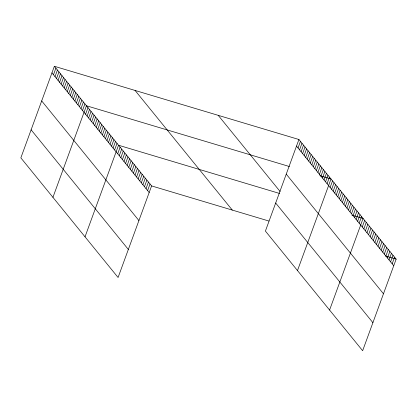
<?xml version="1.0" encoding="UTF-8"?>
<svg xmlns="http://www.w3.org/2000/svg" width="417" height="417" viewBox="0 0 417 417"><rect width="100%" height="100%" fill="white"/><g stroke="black" fill="none" stroke-linecap="round" stroke-linejoin="round"><path stroke-width="0.63" d="M54.361 66.282L20.85 157.861L118.079 277.498L151.59 185.919L54.361 66.282L298.921 139.502L396.15 259.139L362.639 350.718L265.41 231.081L298.921 139.502M53.48 74.747L55.894 68.164M55.008 76.629L57.421 70.04M56.535 78.511L58.948 71.922M58.062 80.387L60.475 73.804M59.595 82.269L62.003 75.68M61.122 84.151L63.53 77.562M62.649 86.027L65.057 79.444M64.176 87.909L66.584 81.32M65.704 89.791L68.117 83.202M67.231 91.667L69.644 85.084M68.758 93.549L71.171 86.96M70.285 95.43L72.699 88.842M71.818 97.307L74.226 90.724M73.345 99.189L75.753 92.6M74.872 101.07L77.281 94.482M76.4 102.947L78.808 96.363M77.927 104.829L80.335 98.24M79.454 106.71L81.868 100.122M80.981 108.592L83.395 102.003M82.509 110.469L84.922 103.88M52.933 197.345L86.449 105.762L289.414 166.529M85.568 114.232L87.977 107.643M87.096 116.108L89.504 109.52M88.623 117.99L91.031 111.402M90.15 119.872L92.558 113.283M91.677 121.748L94.091 115.16M93.205 123.63L95.618 117.041M94.732 125.512L97.145 118.923M96.259 127.388L98.673 120.8M97.792 129.27L100.2 122.681M99.319 131.152L101.727 124.563M100.846 133.028L103.254 126.445M102.374 134.91L104.782 128.321M103.901 136.792L106.309 130.203M105.428 138.668L107.841 132.085M106.955 140.55L109.369 133.961M108.483 142.432L110.896 135.843M110.01 144.308L112.423 137.725M111.542 146.19L113.95 139.601M113.07 148.071L115.478 141.483M114.597 149.948L117.005 143.365M85.021 236.825L118.532 145.241L279.479 193.431M117.698 153.769L120.106 147.18M119.272 155.703L121.681 149.114M120.847 157.642L123.255 151.053M122.421 159.575L124.829 152.992M123.995 161.515L126.403 154.926M125.569 163.454L127.977 156.865M127.143 165.387L129.551 158.799M128.717 167.326L131.126 160.738M130.292 169.26L132.7 162.677M131.866 171.199L134.274 164.611M133.44 173.138L135.848 166.55M135.014 175.072L137.422 168.484M136.588 177.011L138.997 170.423M138.163 178.945L140.571 172.362M139.737 180.884L142.145 174.296M141.311 182.823L143.719 176.235M142.885 184.757L145.293 178.168M144.459 186.696L146.867 180.108M146.033 188.63L148.442 182.047M147.608 190.569L150.016 183.98M298.04 147.967L300.448 141.379M299.568 149.849L301.976 143.26M301.095 151.725L303.503 145.142M302.622 153.607L305.036 147.019M304.149 155.489L306.563 148.9M305.677 157.371L308.09 150.782M307.204 159.247L309.617 152.658M308.736 161.129L311.145 154.54M310.264 163.011L312.672 156.422M311.791 164.887L314.199 158.298M313.318 166.769L315.726 160.18M314.845 168.65L317.259 162.062M316.373 170.527L318.786 163.938M317.9 172.409L320.313 165.82M319.427 174.29L321.841 167.702M320.96 176.167L323.368 169.578M322.487 178.049L324.895 171.46M324.014 179.93L326.422 173.342M325.541 181.807L327.95 175.223M327.069 183.688L329.477 177.1M297.493 270.56L331.009 178.982L319.834 175.635M330.123 187.447L332.537 180.863M331.651 189.328L334.064 182.74M333.178 191.21L335.591 184.622M334.71 193.087L337.118 186.503M336.238 194.968L338.646 188.38M337.765 196.85L340.173 190.261M339.292 198.727L341.7 192.143M340.819 200.608L343.233 194.02M342.347 202.49L344.76 195.901M343.874 204.366L346.287 197.783M345.401 206.248L347.814 199.66M346.934 208.13L349.342 201.541M348.461 210.006L350.869 203.423M349.988 211.888L352.396 205.3M351.515 213.77L353.924 207.181M353.043 215.646L355.451 209.063M354.57 217.528L356.983 210.939M356.097 219.41L358.511 212.821M357.624 221.286L360.038 214.703M359.152 223.168L361.565 216.579M329.581 310.039L363.092 218.461L351.917 215.115M362.258 226.984L364.666 220.4M363.832 228.923L366.241 222.334M365.407 230.856L367.815 224.273M366.981 232.795L369.389 226.207M368.555 234.735L370.963 228.146M370.129 236.668L372.537 230.085M371.703 238.607L374.112 232.019M373.278 240.546L375.686 233.958M374.852 242.48L377.26 235.892M376.426 244.419L378.834 237.831M378 246.353L380.408 239.77M379.574 248.292L381.982 241.704M381.148 250.231L383.557 243.643M382.723 252.165L385.131 245.577M384.297 254.104L386.705 247.516M385.871 256.038L388.279 249.455M387.445 257.977L389.853 251.388M389.019 259.916L391.427 253.327M390.593 261.85L393.002 255.261M392.168 263.789L394.576 257.2M151.59 185.919L268.929 221.046M385.595 255.975L396.15 259.139M296.513 146.086L393.742 265.723M286.25 174.134L383.473 293.771M218.216 115.337L280.099 191.481M275.673 203.032L372.902 322.669M135.066 90.442L232.295 210.079M51.953 72.871L149.182 192.508M41.69 100.919L138.918 220.551M31.113 129.817L128.342 249.449"/></g></svg>
